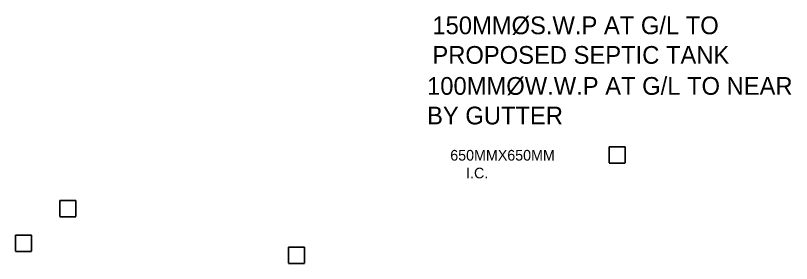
# Model space of a CAD drawing. Extents: x -2017610 to 288295, y -481381 to 250994.
# Drawn here: x -30884 to -9037, y -52155 to -45172 of the extents above; entities that cross this region are included whole.
import ezdxf

# ---------------------------------------------------------------- set-up
doc = ezdxf.new("R2010")
doc.units = 0
doc.header["$LTSCALE"] = 7
doc.header["$MEASUREMENT"] = 0
doc.layers.add('DIM', color=1, linetype='CONTINUOUS')

msp = doc.modelspace()

# ---------------------------------------------------------------- linework, layer by layer
at = {"layer": 'DIM', "color": 1}
for p, q in [((-14166, -49320), (-14166, -48870)), ((-14166, -48870), (-13716, -48870)), ((-13716, -48870), (-13716, -49320)), ((-13716, -49326.2), (-14166, -49326.2)), ((-29637.5, -50382.7), (-29187.5, -50382.7)), ((-29637.5, -50832.7), (-29637.5, -50382.7)), ((-29187.5, -50382.7), (-29187.5, -50832.7)), ((-29187.5, -50838.9), (-29637.5, -50838.9)), ((-30884.3, -51357.1), (-30434.3, -51357.1)), ((-30884.3, -51807.1), (-30884.3, -51357.1)), ((-30434.3, -51357.1), (-30434.3, -51807.1)), ((-23198.9, -51699.3), (-22748.9, -51699.3)), ((-23198.9, -52149.3), (-23198.9, -51699.3)), ((-22748.9, -51699.3), (-22748.9, -52149.3)), ((-30434.3, -51813.3), (-30884.3, -51813.3)), ((-22748.9, -52155.5), (-23198.9, -52155.5))]:
    msp.add_line(p, q, dxfattribs=at)

# ---------------------------------------------------------------- texts
at = {"layer": 'DIM', "attachment_point": 1}
for s, insert, char_height, width in [('150MM%%cS.W.P AT G/L TO PROPOSED SEPTIC TANK', (-19147.1, -45198.2), 500, 10438), ('100MM%%cW.W.P AT G/L TO NEAR BY GUTTER', (-19296.9, -46904.8), 500, 10482), ('650MMX650MM \\P    I.C.', (-18644, -48957.4), 300, 17730)]:
    msp.add_mtext(s, dxfattribs=dict(at, insert=insert, char_height=char_height, width=width))

doc.saveas('drawing.dxf')
